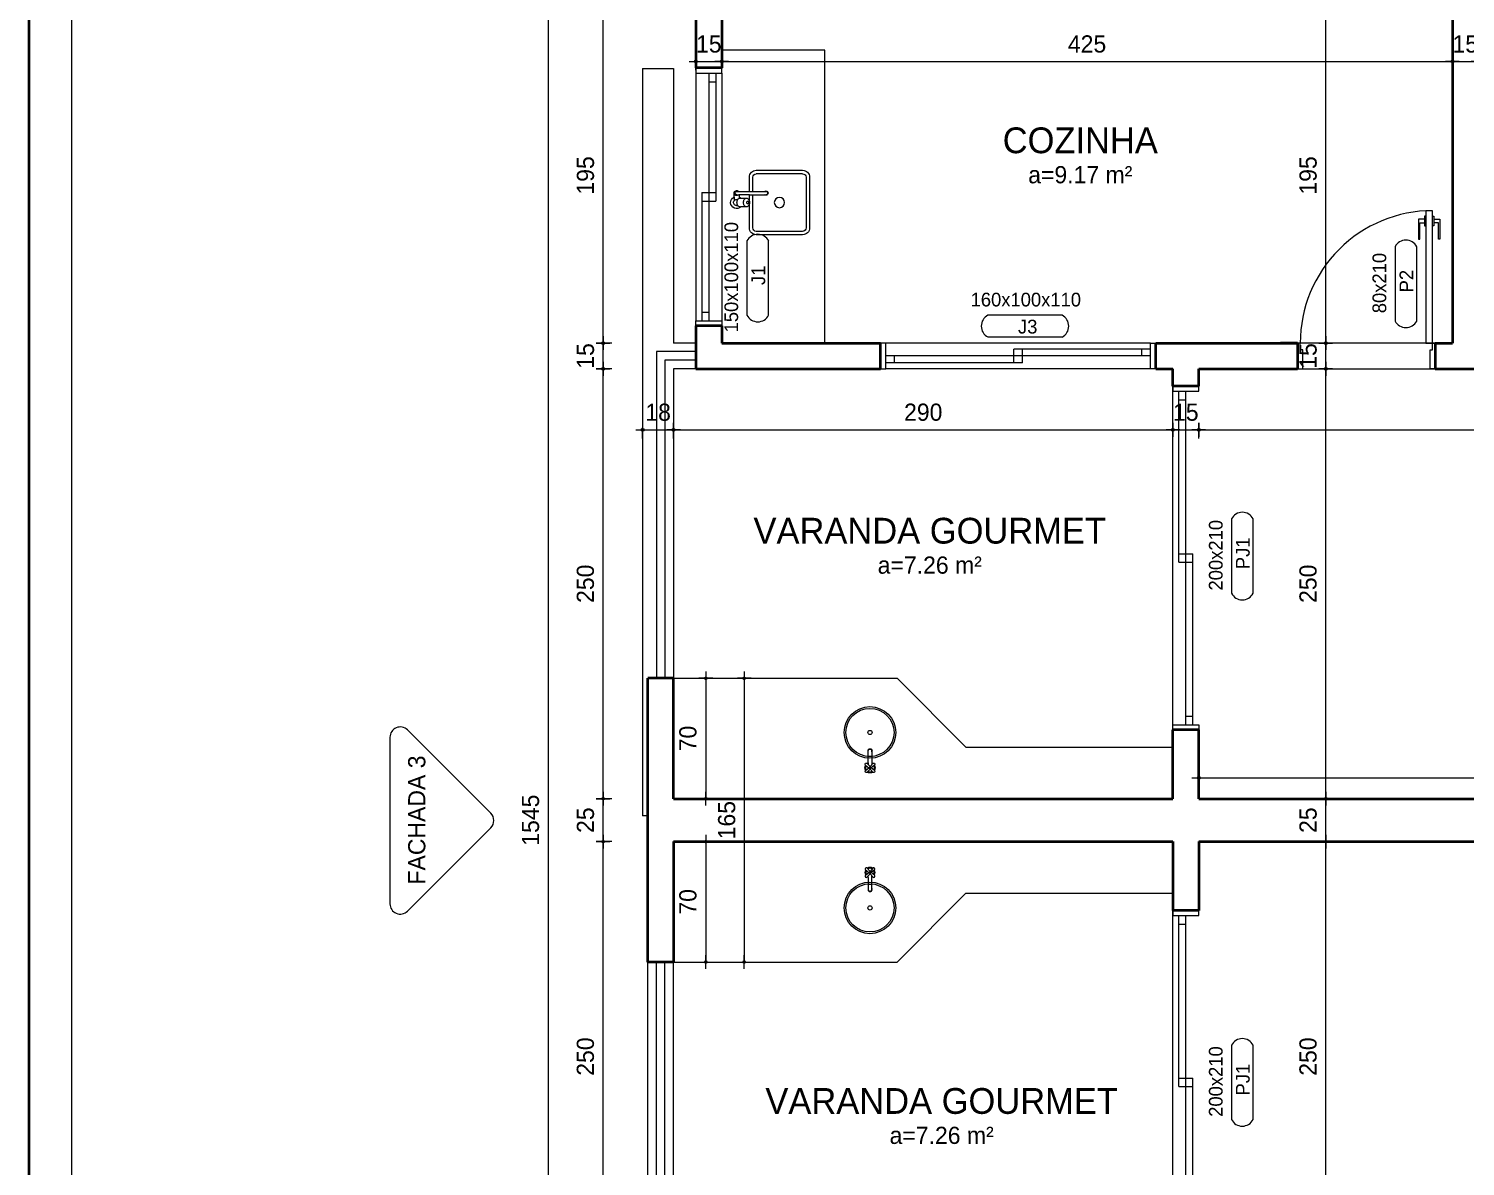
# Model space of a CAD drawing. Header units: millimetres. Extents: x 13204 to 24802, y 21209 to 40694.
# Drawn here: x 16986 to 17822, y 36197 to 36859 of the extents above; entities that cross this region are included whole.
import ezdxf
from ezdxf.enums import TextEntityAlignment as Align

# ---------------------------------------------------------------- set-up
doc = ezdxf.new("R2010")
doc.units = ezdxf.units.MM
for name, color, linetype, lineweight in [('COTAS', 30, 'Continuous', 5), ('ESPECARQ', 2, 'Continuous', 20), ('Esquadrias', 2, 'Continuous', 20), ('Hachura', 8, 'Continuous', 0), ('Louças', 150, 'Continuous', 15), ('Meia Parede', 11, 'Continuous', 40), ('Moveis', 6, 'Continuous', 13), ('PAREDE', 1, 'Continuous', 40), ('Paredes', 1, 'Continuous', 40), ('PISO', 5, 'Continuous', 5), ('TEXTO', 4, 'Continuous', 5)]:
    doc.layers.add(name, color=color, linetype=linetype, lineweight=lineweight)
doc.styles.add('LANA', font='stylu.ttf')
doc.styles.add('REGUA60', font='cityb___.ttf', dxfattribs={"width": 1.4})
doc.dimstyles.new('COTA 50', dxfattribs={"dimscale": 0, "dimtxt": 10, "dimasz": 0.5, "dimexe": 1.25, "dimexo": 5, "dimgap": 5, "dimtad": 1, "dimdec": 0, "dimtxsty": 'LANA', "dimblk": 'cota', "dimcen": 2.5, "dimse2": 1, "dimclrd": 256, "dimclre": 256, "dimclrt": 256, "dimaunit": 1, "dimadec": 0, "dimazin": 0, "dimtfac": 1, "dimtdec": 0, "dimtmove": 0, "dimatfit": 3, "dimldrblk": 'DOTSMALL', "dimfxl": 5, "dimfxlon": 1, "dimtzin": 9, "dimlwd": -1, "dimlwe": -1, "dimarcsym": 0})

# ---------------------------------------------------------------- blocks, each defined once
blk = doc.blocks.new('Pia-s-t')
at = {"layer": 'Louças'}
for p, q in [((435, 167.5), (165, 167.5)), ((145, 147.5), (145, -45)), ((455, -147.5), (455, 147.5)), ((50.9, 17.5), (57.9, 17.5)), ((70.5, 25), (75.4, 25)), ((35.9, -31.6), (35.9, -11.5)), ((50.9, -17.5), (57.9, -17.5)), ((50.9, -45), (65.9, -45)), ((50.9, -65), (62.1, -65)), ((65.9, -31.6), (65.9, -24.1)), ((70.5, -25), (75.4, -25)), ((125, -45), (220.9, -45)), ((125, -65), (220.9, -65)), ((145, -65), (145, -147.5)), ((435, -167.5), (165, -167.5))]:
    blk.add_line(p, q, dxfattribs=at)
for points in [[(475, 147.5, 0.414214), (435, 187.5), (165, 187.5, 0.414214), (125, 147.5), (125, 7.4, 0.017977), (124.4, 9.9, 0.082828), (120.6, 17.7, 0.106756), (114.5, 23.3, 0.133256), (108.1, 25), (75.4, 25, 1.181649), (35.9, -31.6), (35.9, -55, 0.6885), (62.1, -65), (125, -65), (125, -147.5, 0.414214), (165, -187.5), (435, -187.5, 0.414214), (475, -147.5)], [(115.6, 7.5, 0.133256), (113.7, 7, 0.106756), (111.9, 5.3, 0.082828), (110.7, 3, 0.071352), (110.3, 0, 0.071352), (110.7, -3, 0.082828), (111.9, -5.3, 0.106756), (113.7, -7, 0.133256), (115.6, -7.5, 0.133256), (117.5, -7, 0.106756), (119.4, -5.3, 0.082828), (120.5, -3, 0.071352), (120.9, 0, 0.071352), (120.5, 3, 0.082828), (119.4, 5.3, 0.106756), (117.5, 7, 0.133256)], [(125, -45), (65.9, -45), (65.9, -31.6, 0.083262), (75.4, -25), (108.1, -25, 0.133256), (114.5, -23.3, 0.106756), (120.6, -17.7, 0.082828), (124.4, -9.9, 0.017977), (125, -7.4)]]:
    blk.add_lwpolyline(points, format="xyb", close=True, dxfattribs=at)
blk.add_lwpolyline([(70.5, 25, 0.133256), (64.1, 23.3, 0.106756), (58, 17.7, 0.082828), (54.3, 9.9, 0.071352), (52.8, 0, 0.071352), (54.3, -9.9, 0.082828), (58, -17.7, 0.106756), (64.1, -23.3, 0.133256), (70.5, -25, 0.133256)], format="xyb", dxfattribs=at)
blk.add_circle((300, 0), 30, dxfattribs=at)
for centre, radius, start, end in [((165, 147.5), 20, 90, 180), ((435, 147.5), 20, 0, 90), ((50.9, 0), 17.5, 90, 204.61998), ((125.7, 0), 35.2, 163.67505, 180), ((125.7, 0), 35.2, 180, 196.32495), ((117, 2.5), 26.2, 144.73561, 163.67505), ((111.6, 6.4), 19.5, 120.36119, 144.73561), ((108.1, 12.3), 12.7, 90, 120.36119), ((90.6, 0), 35.2, 360, 12.20542), ((90.6, 0), 35.2, 347.79458, 0), ((25.9, -11.5), 10, 0, 24.61998), ((50.9, 0), 17.5, 211.00272, 270), ((50.9, -55), 15, 41.81031, 180), ((50.9, -55), 10, 90.00021, 270.00021), ((117, -2.5), 26.2, 196.32495, 215.26439), ((111.6, -6.4), 19.5, 215.26439, 239.63881), ((108.1, -12.3), 12.7, 239.63881, 270), ((220.9, -55), 12.5, 233.1301, 126.8699), ((220.9, -55), 10, 270.00012, 90.00012), ((165, -147.5), 20, 180, 270), ((435, -147.5), 20, 270, 0)]:
    blk.add_arc(centre, radius, start, end, dxfattribs=at)
blk = doc.blocks.new('Tors2')
at = {"layer": 'Hachura'}
for p, q in [((-16.9, 10.6), (-4.8, 0)), ((-10.6, 16.9), (0, 4.8)), ((10.6, 16.9), (0, 4.8)), ((16.9, 10.6), (4.8, 0)), ((16.9, -10.6), (4.8, 0)), ((-16.9, -10.6), (-4.8, 0)), ((-10.6, -16.9), (0, -4.8)), ((-6.8, -18.8), (-6.9, -12.6)), ((10.6, -16.9), (0, -4.8)), ((6.8, -18.8), (6.9, -12.6)), ((-6.6, -61.7), (-6.6, -65.6)), ((6.6, -61.7), (6.6, -65.6))]:
    blk.add_line(p, q, dxfattribs=at)
for radius in [3.37, 2.37]:
    blk.add_circle((0, 0), radius, dxfattribs=at)
for centre, radius, start, end in [((0, 0), 17.6, 149.1507, 210.8493), ((0, 0), 16.7, 149.6731, 210.3269), ((0, 0), 17.6, 59.1507, 120.8493), ((0, 0), 16.7, 59.6731, 120.3269), ((0, 0), 16.7, 329.6731, 30.3269), ((0, 0), 17.6, 329.1507, 30.8493), ((0, 0), 17.6, 239.1507, 247.1104), ((0, 0), 16.7, 239.6731, 245.8706), ((0, -31.5), 13.4, 240.3666, 299.6334), ((0, 0), 16.7, 294.1294, 300.3269), ((0, 0), 17.6, 292.8896, 300.8493), ((0, -65.6), 6.61, 180, 0)]:
    blk.add_arc(centre, radius, start, end, dxfattribs=at)
at = {"layer": 'Louças'}
blk.add_lwpolyline([(6.8, -18.8, 0.053168), (10.6, -16.9, 1.119236), (16.9, -10.6, 0.287868), (16.9, 10.6, 1.119236), (10.6, 16.9, 0.287868), (-10.6, 16.9, 1.119236), (-16.9, 10.6, 0.287868), (-16.9, -10.6, 1.119236), (-10.6, -16.9, 0.053168), (-6.8, -18.8), (-6.6, -61.7, 1.82871), (6.6, -61.7)], format="xyb", close=True, dxfattribs=at)
blk = doc.blocks.new('*U33', base_point=(57769.85, 6796.77))
at = {"layer": 'Esquadrias'}
for p, q in [((57572.85, 6796.77), (57569.85, 6796.77)), ((57572.85, 6781.77), (57572.85, 6796.77)), ((57766.85, 6796.77), (57769.85, 6796.77)), ((57766.85, 6781.77), (57766.85, 6796.77)), ((57766.85, 6789.27), (57572.85, 6789.27)), ((57672.35, 6785.27), (57572.85, 6785.27)), ((57577.85, 6785.27), (57577.85, 6789.27)), ((57766.85, 6793.27), (57667.35, 6793.27)), ((57667.35, 6785.27), (57667.35, 6793.27)), ((57672.35, 6785.27), (57672.35, 6793.27)), ((57761.85, 6789.27), (57761.85, 6793.27)), ((57569.85, 6781.77), (57572.85, 6781.77)), ((57769.85, 6781.77), (57766.85, 6781.77))]:
    blk.add_line(p, q, dxfattribs=at)
at = {"layer": 'Esquadrias', "color": 0}
for p, q in [((57569.85, 6781.77), (57569.85, 6781.77)), ((57769.85, 6781.77), (57569.85, 6781.77)), ((57769.85, 6781.77), (57769.85, 6781.77))]:
    blk.add_line(p, q, dxfattribs=at)
blk = doc.blocks.new('*U16', base_point=(47499.74, 3604))
at = {"layer": 'Esquadrias'}
for p, q in [((47342.74, 3604), (47339.74, 3604)), ((47342.74, 3589), (47342.74, 3604)), ((47496.74, 3604), (47499.74, 3604)), ((47496.74, 3589), (47496.74, 3604)), ((47496.74, 3596.5), (47342.74, 3596.5)), ((47347.74, 3592.5), (47347.74, 3596.5)), ((47496.74, 3600.5), (47417.24, 3600.5)), ((47417.24, 3592.5), (47417.24, 3600.5)), ((47422.24, 3592.5), (47422.24, 3600.5)), ((47491.74, 3596.5), (47491.74, 3600.5)), ((47339.74, 3589), (47342.74, 3589)), ((47422.24, 3592.5), (47342.74, 3592.5)), ((47499.74, 3589), (47496.74, 3589))]:
    blk.add_line(p, q, dxfattribs=at)
at = {"layer": 'Esquadrias', "color": 0}
for p, q in [((47496.74, 3604), (47342.74, 3604)), ((47496.74, 3589), (47342.74, 3589))]:
    blk.add_line(p, q, dxfattribs=at)
blk = doc.blocks.new('*U25', base_point=(58689.28, 7054.52))
at = {"layer": 'Esquadrias'}
for p, q in [((58542.28, 7054.52), (58539.28, 7054.52)), ((58542.28, 7039.52), (58542.28, 7054.52)), ((58686.28, 7054.52), (58689.28, 7054.52)), ((58686.28, 7039.52), (58686.28, 7054.52)), ((58686.28, 7047.02), (58542.28, 7047.02)), ((58547.28, 7043.02), (58547.28, 7047.02)), ((58686.28, 7051.02), (58611.78, 7051.02)), ((58611.78, 7043.02), (58611.78, 7051.02)), ((58616.78, 7043.02), (58616.78, 7051.02)), ((58681.28, 7047.02), (58681.28, 7051.02)), ((58539.28, 7039.52), (58542.28, 7039.52)), ((58616.78, 7043.02), (58542.28, 7043.02)), ((58689.28, 7039.52), (58686.28, 7039.52))]:
    blk.add_line(p, q, dxfattribs=at)
at = {"layer": 'Esquadrias', "color": 0}
for p, q in [((58686.28, 7054.52), (58542.28, 7054.52)), ((58686.28, 7039.52), (58542.28, 7039.52))]:
    blk.add_line(p, q, dxfattribs=at)
blk = doc.blocks.new('*U10', base_point=(47514.74, 3766.54))
at = {"layer": 'Esquadrias'}
for p, q in [((47508.49, 3838.54), (47504.99, 3838.54)), ((47504.99, 3838.54), (47504.99, 3827.04)), ((47505.74, 3827.04), (47505.74, 3836.54)), ((47505.74, 3836.54), (47508.49, 3836.54)), ((47509.24, 3840.29), (47508.49, 3840.29)), ((47508.49, 3840.29), (47508.49, 3834.79)), ((47513.24, 3843.54), (47509.24, 3843.54)), ((47509.24, 3843.54), (47509.24, 3766.54)), ((47513.24, 3766.54), (47513.24, 3843.54)), ((47513.24, 3840.29), (47513.99, 3840.29)), ((47513.99, 3840.29), (47513.99, 3834.79)), ((47513.99, 3838.54), (47517.49, 3838.54)), ((47516.74, 3836.54), (47513.99, 3836.54)), ((47516.74, 3827.04), (47516.74, 3836.54)), ((47517.49, 3838.54), (47517.49, 3827.04)), ((47504.99, 3827.04), (47505.74, 3827.04)), ((47508.49, 3834.79), (47509.24, 3834.79)), ((47513.99, 3834.79), (47513.24, 3834.79)), ((47517.49, 3827.04), (47516.74, 3827.04)), ((47436.24, 3766.54), (47434.74, 3766.54)), ((47436.24, 3762.54), (47436.24, 3766.54)), ((47437.74, 3762.54), (47436.24, 3762.54)), ((47437.74, 3751.54), (47437.74, 3762.54)), ((47509.24, 3766.54), (47513.24, 3766.54)), ((47511.74, 3751.54), (47511.74, 3762.54)), ((47511.74, 3762.54), (47513.24, 3762.54)), ((47513.24, 3766.54), (47514.74, 3766.54)), ((47513.24, 3762.54), (47513.24, 3766.54)), ((47434.74, 3751.54), (47437.74, 3751.54)), ((47514.74, 3751.54), (47511.74, 3751.54))]:
    blk.add_line(p, q, dxfattribs=at)
at = {"layer": 'Esquadrias', "color": 0}
blk.add_arc((47513.24, 3766.54), 77, 90, 180, dxfattribs=at)
blk = doc.blocks.new('*U38', base_point=(58407.84, 6883.17))
blk = doc.blocks.new('*U59', base_point=(57854.57, 6962.12))
blk = doc.blocks.new('INDESQ2')
at = {"color": 0, "linetype": 'ByBlock'}
for p, q in [((4.32, 2.96), (-4.32, 2.96)), ((-4.32, 0.44), (4.32, 0.44))]:
    blk.add_line(p, q, dxfattribs=at)
at = {"color": 0}
for centre, start, end in [((-3.67, 1.7), 117.3654, 242.6346), ((3.67, 1.7), 297.3654, 62.6346)]:
    blk.add_arc(centre, 1.42, start, end, dxfattribs=at)
at = {"style": 'REGUA60', "width": 1.4, "flags": 9}
blk.add_attdef('LOCAL', text='', height=1.5, dxfattribs=at).set_placement((-0.08, -4.35), align=Align.CENTER)
at = {"layer": 'ESPECARQ', "color": 0, "style": 'REGUA60'}
for tag, width, p in [('COD', 1.1, (-0.08, 0.95)), ('DIM', 1.4, (-0.08, -2.17))]:
    blk.add_attdef(tag, text='', height=1.5, dxfattribs=dict(at, width=width)).set_placement(p, align=Align.CENTER)
blk = doc.blocks.new('cota')
at = {"layer": 'COTAS'}
blk.add_hatch(color=256, dxfattribs=at).paths.add_polyline_path([(-1.6, 0, 1), (1.6, 0, 1)])
for points in [[(-1.6, 0), (-8, 0)], [(0, 1.6), (0, 8)], [(8, 0), (1.6, 0)], [(0, -8), (0, -1.6)]]:
    blk.add_lwpolyline(points, dxfattribs=at)
blk.add_circle((0, 0), 1.6, dxfattribs=at)
blk = doc.blocks.new('*D558')
at = {"layer": 'COTAS', "transparency": 16777216}
for p, q in [((17320.26, 36136.37), (17320.26, 36385.37)), ((17325.26, 36135.87), (17319.01, 36135.87))]:
    blk.add_line(p, q, dxfattribs=at)
at = {"layer": 'Defpoints', "color": 0, "transparency": 16777216}
for p in [(17320.26, 36385.87), (17666.72, 36385.87), (17641.72, 36135.87)]:
    blk.add_point(p, dxfattribs=at)
at = {"layer": 'COTAS', "transparency": 16777216, "xscale": 0.5, "yscale": 0.5, "zscale": 0.5}
for p, rotation in [((17320.26, 36385.87), 90), ((17320.26, 36135.87), 270)]:
    blk.add_blockref('cota', p, dxfattribs=dict(at, rotation=rotation))
at = {"layer": 'COTAS', "transparency": 16777216, "insert": (17310.01, 36260.87), "char_height": 10, "attachment_point": 5, "rotation": 90, "style": 'LANA'}
blk.add_mtext('250', dxfattribs=at)
blk = doc.blocks.new('_DotSmall')
at = {"layer": 'PAREDE', "color": 0, "const_width": 0.5}
blk.add_lwpolyline([(-0.0625, 0, 1), (0.0625, 0, 1)], format="xyb", close=True, dxfattribs=at)
blk = doc.blocks.new('*D559')
at = {"layer": 'COTAS', "transparency": 16777216}
for p, q in [((17320.26, 36386.37), (17320.26, 36410.37)), ((17325.26, 36385.87), (17319.01, 36385.87))]:
    blk.add_line(p, q, dxfattribs=at)
at = {"layer": 'Defpoints', "color": 0, "transparency": 16777216}
for p in [(17320.26, 36410.87), (17666.72, 36410.87), (17666.72, 36385.87)]:
    blk.add_point(p, dxfattribs=at)
at = {"layer": 'COTAS', "transparency": 16777216, "xscale": 0.5, "yscale": 0.5, "zscale": 0.5}
for p, rotation in [((17320.26, 36410.87), 90), ((17320.26, 36385.87), 270)]:
    blk.add_blockref('cota', p, dxfattribs=dict(at, rotation=rotation))
at = {"layer": 'COTAS', "transparency": 16777216, "insert": (17310.05, 36398.37), "char_height": 10, "attachment_point": 5, "rotation": 90, "style": 'LANA'}
blk.add_mtext('25', dxfattribs=at)
blk = doc.blocks.new('*D560')
at = {"layer": 'COTAS', "transparency": 16777216}
for p, q in [((17320.26, 36411.37), (17320.26, 36660.37)), ((17325.26, 36410.87), (17319.01, 36410.87))]:
    blk.add_line(p, q, dxfattribs=at)
at = {"layer": 'Defpoints', "color": 0, "transparency": 16777216}
for p in [(17320.26, 36660.87), (17666.72, 36660.87), (17666.72, 36410.87)]:
    blk.add_point(p, dxfattribs=at)
at = {"layer": 'COTAS', "transparency": 16777216, "xscale": 0.5, "yscale": 0.5, "zscale": 0.5}
for p, rotation in [((17320.26, 36660.87), 90), ((17320.26, 36410.87), 270)]:
    blk.add_blockref('cota', p, dxfattribs=dict(at, rotation=rotation))
at = {"layer": 'COTAS', "transparency": 16777216, "insert": (17310.01, 36535.87), "char_height": 10, "attachment_point": 5, "rotation": 90, "style": 'LANA'}
blk.add_mtext('250', dxfattribs=at)
blk = doc.blocks.new('*D561')
at = {"layer": 'COTAS', "transparency": 16777216}
for p, q in [((17320.26, 36661.37), (17320.26, 36675.37)), ((17325.26, 36660.87), (17319.01, 36660.87))]:
    blk.add_line(p, q, dxfattribs=at)
at = {"layer": 'Defpoints', "color": 0, "transparency": 16777216}
for p in [(17320.26, 36675.87), (17641.72, 36675.87), (17666.72, 36660.87)]:
    blk.add_point(p, dxfattribs=at)
at = {"layer": 'COTAS', "transparency": 16777216, "xscale": 0.5, "yscale": 0.5, "zscale": 0.5}
for p, rotation in [((17320.26, 36675.87), 90), ((17320.26, 36660.87), 270)]:
    blk.add_blockref('cota', p, dxfattribs=dict(at, rotation=rotation))
at = {"layer": 'COTAS', "transparency": 16777216, "insert": (17310.05, 36668.37), "char_height": 10, "attachment_point": 5, "rotation": 90, "style": 'LANA'}
blk.add_mtext('15', dxfattribs=at)
blk = doc.blocks.new('*D562')
at = {"layer": 'COTAS', "transparency": 16777216}
for p, q in [((17320.26, 36676.37), (17320.26, 36870.37)), ((17325.26, 36675.87), (17319.01, 36675.87))]:
    blk.add_line(p, q, dxfattribs=at)
at = {"layer": 'Defpoints', "color": 0, "transparency": 16777216}
for p in [(17320.26, 36870.87), (17549.27, 36870.87), (17641.72, 36675.87)]:
    blk.add_point(p, dxfattribs=at)
at = {"layer": 'COTAS', "transparency": 16777216, "xscale": 0.5, "yscale": 0.5, "zscale": 0.5}
for p, rotation in [((17320.26, 36870.87), 90), ((17320.26, 36675.87), 270)]:
    blk.add_blockref('cota', p, dxfattribs=dict(at, rotation=rotation))
at = {"layer": 'COTAS', "transparency": 16777216, "insert": (17310.05, 36773.37), "char_height": 10, "attachment_point": 5, "rotation": 90, "style": 'LANA'}
blk.add_mtext('195', dxfattribs=at)
blk = doc.blocks.new('*D564')
at = {"layer": 'COTAS', "transparency": 16777216}
for p, q in [((17374.27, 36834.55), (17374.27, 36840.8)), ((17374.77, 36839.55), (17388.77, 36839.55))]:
    blk.add_line(p, q, dxfattribs=at)
at = {"layer": 'Defpoints', "color": 0, "transparency": 16777216}
for p in [(17389.27, 36839.55), (17374.27, 35960.87), (17389.27, 35960.87)]:
    blk.add_point(p, dxfattribs=at)
at = {"layer": 'COTAS', "transparency": 16777216, "xscale": 0.5, "yscale": 0.5, "zscale": 0.5, "rotation": 180}
blk.add_blockref('cota', (17374.27, 36839.55), dxfattribs=at)
at = {"layer": 'COTAS', "transparency": 16777216, "xscale": 0.5, "yscale": 0.5, "zscale": 0.5}
blk.add_blockref('cota', (17389.27, 36839.55), dxfattribs=at)
at = {"layer": 'COTAS', "transparency": 16777216, "insert": (17381.77, 36849.76), "char_height": 10, "attachment_point": 5, "style": 'LANA'}
blk.add_mtext('15', dxfattribs=at)
blk = doc.blocks.new('*D565')
at = {"layer": 'COTAS', "transparency": 16777216}
for p, q in [((17389.27, 36834.55), (17389.27, 36840.8)), ((17389.77, 36839.55), (17813.77, 36839.55))]:
    blk.add_line(p, q, dxfattribs=at)
at = {"layer": 'Defpoints', "color": 0, "transparency": 16777216}
for p in [(17814.27, 36839.55), (17814.27, 35975.87), (17389.27, 35960.87)]:
    blk.add_point(p, dxfattribs=at)
at = {"layer": 'COTAS', "transparency": 16777216, "xscale": 0.5, "yscale": 0.5, "zscale": 0.5, "rotation": 180}
blk.add_blockref('cota', (17389.27, 36839.55), dxfattribs=at)
at = {"layer": 'COTAS', "transparency": 16777216, "xscale": 0.5, "yscale": 0.5, "zscale": 0.5}
blk.add_blockref('cota', (17814.27, 36839.55), dxfattribs=at)
at = {"layer": 'COTAS', "transparency": 16777216, "insert": (17601.77, 36849.77), "char_height": 10, "attachment_point": 5, "style": 'LANA'}
blk.add_mtext('425', dxfattribs=at)
blk = doc.blocks.new('*D416')
at = {"layer": 'COTAS', "transparency": 16777216}
for p, q in [((17814.27, 36834.55), (17814.27, 36840.8)), ((17814.77, 36839.55), (17828.77, 36839.55))]:
    blk.add_line(p, q, dxfattribs=at)
at = {"layer": 'Defpoints', "color": 0, "transparency": 16777216}
for p in [(17829.27, 36839.55), (17829.27, 36135.87), (17814.27, 35975.87)]:
    blk.add_point(p, dxfattribs=at)
at = {"layer": 'COTAS', "transparency": 16777216, "xscale": 0.5, "yscale": 0.5, "zscale": 0.5, "rotation": 180}
blk.add_blockref('cota', (17814.27, 36839.55), dxfattribs=at)
at = {"layer": 'COTAS', "transparency": 16777216, "xscale": 0.5, "yscale": 0.5, "zscale": 0.5}
blk.add_blockref('cota', (17829.27, 36839.55), dxfattribs=at)
at = {"layer": 'COTAS', "transparency": 16777216, "insert": (17821.77, 36849.76), "char_height": 10, "attachment_point": 5, "style": 'LANA'}
blk.add_mtext('15', dxfattribs=at)
blk = doc.blocks.new('*D577')
at = {"layer": 'COTAS', "transparency": 16777216}
for p, q in [((17343.27, 36620.4), (17343.27, 36626.65)), ((17343.77, 36625.4), (17360.77, 36625.4))]:
    blk.add_line(p, q, dxfattribs=at)
at = {"layer": 'Defpoints', "color": 0, "transparency": 16777216}
for p in [(17361.27, 36625.4), (17343.27, 36400.87), (17361.27, 36315.87)]:
    blk.add_point(p, dxfattribs=at)
at = {"layer": 'COTAS', "transparency": 16777216, "xscale": 0.5, "yscale": 0.5, "zscale": 0.5, "rotation": 180}
blk.add_blockref('cota', (17343.27, 36625.4), dxfattribs=at)
at = {"layer": 'COTAS', "transparency": 16777216, "xscale": 0.5, "yscale": 0.5, "zscale": 0.5}
blk.add_blockref('cota', (17361.27, 36625.4), dxfattribs=at)
at = {"layer": 'COTAS', "transparency": 16777216, "insert": (17352.27, 36635.57), "char_height": 10, "attachment_point": 5, "style": 'LANA'}
blk.add_mtext('18', dxfattribs=at)
blk = doc.blocks.new('*D578')
at = {"layer": 'COTAS', "transparency": 16777216}
for p, q in [((17361.27, 36620.4), (17361.27, 36626.65)), ((17361.77, 36625.4), (17651.22, 36625.4))]:
    blk.add_line(p, q, dxfattribs=at)
at = {"layer": 'Defpoints', "color": 0, "transparency": 16777216}
for p in [(17651.72, 36625.4), (17651.72, 36385.87), (17361.27, 36315.87)]:
    blk.add_point(p, dxfattribs=at)
at = {"layer": 'COTAS', "transparency": 16777216, "xscale": 0.5, "yscale": 0.5, "zscale": 0.5, "rotation": 180}
blk.add_blockref('cota', (17361.27, 36625.4), dxfattribs=at)
at = {"layer": 'COTAS', "transparency": 16777216, "xscale": 0.5, "yscale": 0.5, "zscale": 0.5}
blk.add_blockref('cota', (17651.72, 36625.4), dxfattribs=at)
at = {"layer": 'COTAS', "transparency": 16777216, "insert": (17506.49, 36635.6), "char_height": 10, "attachment_point": 5, "style": 'LANA'}
blk.add_mtext('290', dxfattribs=at)
blk = doc.blocks.new('*D579')
at = {"layer": 'COTAS', "transparency": 16777216}
for p, q in [((17651.72, 36620.4), (17651.72, 36626.65)), ((17652.22, 36625.4), (17666.22, 36625.4))]:
    blk.add_line(p, q, dxfattribs=at)
at = {"layer": 'Defpoints', "color": 0, "transparency": 16777216}
for p in [(17666.72, 36625.4), (17651.72, 36385.87), (17666.72, 36385.87)]:
    blk.add_point(p, dxfattribs=at)
at = {"layer": 'COTAS', "transparency": 16777216, "xscale": 0.5, "yscale": 0.5, "zscale": 0.5, "rotation": 180}
blk.add_blockref('cota', (17651.72, 36625.4), dxfattribs=at)
at = {"layer": 'COTAS', "transparency": 16777216, "xscale": 0.5, "yscale": 0.5, "zscale": 0.5}
blk.add_blockref('cota', (17666.72, 36625.4), dxfattribs=at)
at = {"layer": 'COTAS', "transparency": 16777216, "insert": (17659.22, 36635.61), "char_height": 10, "attachment_point": 5, "style": 'LANA'}
blk.add_mtext('15', dxfattribs=at)
blk = doc.blocks.new('*D580')
at = {"layer": 'COTAS', "transparency": 16777216}
for p, q in [((17666.72, 36620.4), (17666.72, 36626.65)), ((17667.22, 36625.4), (18266.22, 36625.4))]:
    blk.add_line(p, q, dxfattribs=at)
at = {"layer": 'Defpoints', "color": 0, "transparency": 16777216}
for p in [(18266.72, 36625.4), (18266.72, 36570.87), (17666.72, 36385.87)]:
    blk.add_point(p, dxfattribs=at)
at = {"layer": 'COTAS', "transparency": 16777216, "xscale": 0.5, "yscale": 0.5, "zscale": 0.5, "rotation": 180}
blk.add_blockref('cota', (17666.72, 36625.4), dxfattribs=at)
at = {"layer": 'COTAS', "transparency": 16777216, "xscale": 0.5, "yscale": 0.5, "zscale": 0.5}
blk.add_blockref('cota', (18266.72, 36625.4), dxfattribs=at)
at = {"layer": 'COTAS', "transparency": 16777216, "insert": (17966.72, 36635.62), "char_height": 10, "attachment_point": 5, "style": 'LANA'}
blk.add_mtext('600', dxfattribs=at)
blk = doc.blocks.new('*D595')
at = {"layer": 'COTAS', "transparency": 16777216}
for p, q in [((17666.72, 36418.01), (17666.72, 36424.26)), ((17667.22, 36423.01), (18411.22, 36423.01))]:
    blk.add_line(p, q, dxfattribs=at)
at = {"layer": 'Defpoints', "color": 0, "transparency": 16777216}
for p in [(18411.72, 36423.01), (17666.72, 36410.87), (18411.72, 36410.87)]:
    blk.add_point(p, dxfattribs=at)
at = {"layer": 'COTAS', "transparency": 16777216, "xscale": 0.5, "yscale": 0.5, "zscale": 0.5, "rotation": 180}
blk.add_blockref('cota', (17666.72, 36423.01), dxfattribs=at)
at = {"layer": 'COTAS', "transparency": 16777216, "xscale": 0.5, "yscale": 0.5, "zscale": 0.5}
blk.add_blockref('cota', (18411.72, 36423.01), dxfattribs=at)
at = {"layer": 'COTAS', "transparency": 16777216, "insert": (18039.22, 36433.37), "char_height": 10, "attachment_point": 5, "style": 'LANA'}
blk.add_mtext('745', dxfattribs=at)
blk = doc.blocks.new('*D466')
at = {"layer": 'COTAS', "transparency": 16777216}
for p, q in [((17740.6, 36136.37), (17740.6, 36385.37)), ((17740.6, 36135.87), (17741.85, 36135.87))]:
    blk.add_line(p, q, dxfattribs=at)
at = {"layer": 'Defpoints', "color": 0, "transparency": 16777216}
for p in [(17740.6, 36385.87), (17740.6, 36385.87), (17740.6, 36135.87)]:
    blk.add_point(p, dxfattribs=at)
at = {"layer": 'COTAS', "transparency": 16777216, "xscale": 0.5, "yscale": 0.5, "zscale": 0.5}
for p, rotation in [((17740.6, 36385.87), 90), ((17740.6, 36135.87), 270)]:
    blk.add_blockref('cota', p, dxfattribs=dict(at, rotation=rotation))
at = {"layer": 'COTAS', "transparency": 16777216, "insert": (17730.35, 36260.87), "char_height": 10, "attachment_point": 5, "rotation": 90, "style": 'LANA'}
blk.add_mtext('250', dxfattribs=at)
blk = doc.blocks.new('*D467')
at = {"layer": 'COTAS', "transparency": 16777216}
for p, q in [((17740.6, 36386.37), (17740.6, 36410.37)), ((17740.6, 36385.87), (17741.85, 36385.87))]:
    blk.add_line(p, q, dxfattribs=at)
at = {"layer": 'Defpoints', "color": 0, "transparency": 16777216}
for p in [(17740.6, 36410.87), (17740.6, 36410.87), (17740.6, 36385.87)]:
    blk.add_point(p, dxfattribs=at)
at = {"layer": 'COTAS', "transparency": 16777216, "xscale": 0.5, "yscale": 0.5, "zscale": 0.5}
for p, rotation in [((17740.6, 36410.87), 90), ((17740.6, 36385.87), 270)]:
    blk.add_blockref('cota', p, dxfattribs=dict(at, rotation=rotation))
at = {"layer": 'COTAS', "transparency": 16777216, "insert": (17730.39, 36398.37), "char_height": 10, "attachment_point": 5, "rotation": 90, "style": 'LANA'}
blk.add_mtext('25', dxfattribs=at)
blk = doc.blocks.new('*D468')
at = {"layer": 'COTAS', "transparency": 16777216}
for p, q in [((17740.6, 36411.37), (17740.6, 36660.37)), ((17740.6, 36410.87), (17741.85, 36410.87))]:
    blk.add_line(p, q, dxfattribs=at)
at = {"layer": 'Defpoints', "color": 0, "transparency": 16777216}
for p in [(17740.6, 36660.87), (17740.6, 36660.87), (17740.6, 36410.87)]:
    blk.add_point(p, dxfattribs=at)
at = {"layer": 'COTAS', "transparency": 16777216, "xscale": 0.5, "yscale": 0.5, "zscale": 0.5}
for p, rotation in [((17740.6, 36660.87), 90), ((17740.6, 36410.87), 270)]:
    blk.add_blockref('cota', p, dxfattribs=dict(at, rotation=rotation))
at = {"layer": 'COTAS', "transparency": 16777216, "insert": (17730.35, 36535.87), "char_height": 10, "attachment_point": 5, "rotation": 90, "style": 'LANA'}
blk.add_mtext('250', dxfattribs=at)
blk = doc.blocks.new('*D469')
at = {"layer": 'COTAS', "transparency": 16777216}
for p, q in [((17740.6, 36661.37), (17740.6, 36675.37)), ((17740.6, 36660.87), (17741.85, 36660.87))]:
    blk.add_line(p, q, dxfattribs=at)
at = {"layer": 'Defpoints', "color": 0, "transparency": 16777216}
for p in [(17740.6, 36675.87), (17740.6, 36675.87), (17740.6, 36660.87)]:
    blk.add_point(p, dxfattribs=at)
at = {"layer": 'COTAS', "transparency": 16777216, "xscale": 0.5, "yscale": 0.5, "zscale": 0.5}
for p, rotation in [((17740.6, 36675.87), 90), ((17740.6, 36660.87), 270)]:
    blk.add_blockref('cota', p, dxfattribs=dict(at, rotation=rotation))
at = {"layer": 'COTAS', "transparency": 16777216, "insert": (17730.39, 36668.37), "char_height": 10, "attachment_point": 5, "rotation": 90, "style": 'LANA'}
blk.add_mtext('15', dxfattribs=at)
blk = doc.blocks.new('*D470')
at = {"layer": 'COTAS', "transparency": 16777216}
for p, q in [((17740.6, 36676.37), (17740.6, 36870.37)), ((17740.6, 36675.87), (17741.85, 36675.87))]:
    blk.add_line(p, q, dxfattribs=at)
at = {"layer": 'Defpoints', "color": 0, "transparency": 16777216}
for p in [(17740.6, 36870.87), (17740.6, 36870.87), (17740.6, 36675.87)]:
    blk.add_point(p, dxfattribs=at)
at = {"layer": 'COTAS', "transparency": 16777216, "xscale": 0.5, "yscale": 0.5, "zscale": 0.5}
for p, rotation in [((17740.6, 36870.87), 90), ((17740.6, 36675.87), 270)]:
    blk.add_blockref('cota', p, dxfattribs=dict(at, rotation=rotation))
at = {"layer": 'COTAS', "transparency": 16777216, "insert": (17730.39, 36773.37), "char_height": 10, "attachment_point": 5, "rotation": 90, "style": 'LANA'}
blk.add_mtext('195', dxfattribs=at)
blk = doc.blocks.new('*D530')
at = {"layer": 'COTAS', "transparency": 16777216}
for p, q in [((17293.32, 37170.87), (17287.07, 37170.87)), ((17288.32, 37170.37), (17288.32, 35626.37))]:
    blk.add_line(p, q, dxfattribs=at)
at = {"layer": 'Defpoints', "color": 0, "transparency": 16777216}
for p in [(17374.27, 37170.87), (17288.32, 35625.87), (17374.27, 35625.87)]:
    blk.add_point(p, dxfattribs=at)
at = {"layer": 'COTAS', "transparency": 16777216, "xscale": 0.5, "yscale": 0.5, "zscale": 0.5}
for p, rotation in [((17288.32, 37170.87), 90), ((17288.32, 35625.87), 270)]:
    blk.add_blockref('cota', p, dxfattribs=dict(at, rotation=rotation))
at = {"layer": 'COTAS', "transparency": 16777216, "insert": (17278.09, 36398.37), "char_height": 10, "attachment_point": 5, "rotation": 90, "style": 'LANA'}
blk.add_mtext('1545', dxfattribs=at)
blk = doc.blocks.new('*D716')
at = {"layer": 'COTAS', "transparency": 16777216}
for p, q in [((17397.39, 36480.87), (17403.64, 36480.87)), ((17402.39, 36480.37), (17402.39, 36316.37))]:
    blk.add_line(p, q, dxfattribs=at)
at = {"layer": 'Defpoints', "color": 0, "transparency": 16777216}
for p in [(17346.27, 36480.87), (17346.27, 36315.87), (17402.39, 36315.87)]:
    blk.add_point(p, dxfattribs=at)
at = {"layer": 'COTAS', "transparency": 16777216, "xscale": 0.5, "yscale": 0.5, "zscale": 0.5}
for p, rotation in [((17402.39, 36480.87), 90), ((17402.39, 36315.87), 270)]:
    blk.add_blockref('cota', p, dxfattribs=dict(at, rotation=rotation))
at = {"layer": 'COTAS', "transparency": 16777216, "insert": (17392.18, 36398.37), "char_height": 10, "attachment_point": 5, "rotation": 90, "style": 'LANA'}
blk.add_mtext('165', dxfattribs=at)
blk = doc.blocks.new('*D717')
at = {"layer": 'COTAS', "transparency": 16777216}
for p, q in [((17375.03, 36480.87), (17381.28, 36480.87)), ((17380.03, 36480.37), (17380.03, 36411.37))]:
    blk.add_line(p, q, dxfattribs=at)
at = {"layer": 'Defpoints', "color": 0, "transparency": 16777216}
for p in [(17361.27, 36480.87), (17361.27, 36410.87), (17380.03, 36410.87)]:
    blk.add_point(p, dxfattribs=at)
at = {"layer": 'COTAS', "transparency": 16777216, "xscale": 0.5, "yscale": 0.5, "zscale": 0.5}
for p, rotation in [((17380.03, 36480.87), 90), ((17380.03, 36410.87), 270)]:
    blk.add_blockref('cota', p, dxfattribs=dict(at, rotation=rotation))
at = {"layer": 'COTAS', "transparency": 16777216, "insert": (17369.64, 36445.87), "char_height": 10, "attachment_point": 5, "rotation": 90, "style": 'LANA'}
blk.add_mtext('70', dxfattribs=at)
blk = doc.blocks.new('*D718')
at = {"layer": 'COTAS', "transparency": 16777216}
for p, q in [((17375.03, 36385.87), (17381.28, 36385.87)), ((17380.03, 36385.37), (17380.03, 36316.37))]:
    blk.add_line(p, q, dxfattribs=at)
at = {"layer": 'Defpoints', "color": 0, "transparency": 16777216}
for p in [(17361.27, 36385.87), (17361.27, 36315.87), (17380.03, 36315.87)]:
    blk.add_point(p, dxfattribs=at)
at = {"layer": 'COTAS', "transparency": 16777216, "xscale": 0.5, "yscale": 0.5, "zscale": 0.5}
for p, rotation in [((17380.03, 36385.87), 90), ((17380.03, 36315.87), 270)]:
    blk.add_blockref('cota', p, dxfattribs=dict(at, rotation=rotation))
at = {"layer": 'COTAS', "transparency": 16777216, "insert": (17369.64, 36350.87), "char_height": 10, "attachment_point": 5, "rotation": 90, "style": 'LANA'}
blk.add_mtext('70', dxfattribs=at)

msp = doc.modelspace()

# ---------------------------------------------------------------- linework, layer by layer
at = {"layer": 'Esquadrias'}
for p, q in [((17343.27, 36835.65), (17343.27, 36400.87)), ((17343.27, 36835.65), (17361.27, 36835.65)), ((17361.27, 36835.65), (17361.27, 36675.87)), ((17374.27, 36675.87), (17361.27, 36675.87)), ((17361.27, 36660.87), (17361.27, 36480.87)), ((17374.27, 36660.87), (17361.27, 36660.87)), ((17346.27, 36400.87), (17343.27, 36400.87)), ((17346.27, 35881.09), (17346.27, 36315.87)), ((17361.27, 36135.87), (17361.27, 36315.87))]:
    msp.add_line(p, q, dxfattribs=at)
at = {"layer": 'Louças'}
for p, q in [((17011.18, 36079.1), (17011.18, 37414.1)), ((17449.27, 36846.26), (17389.27, 36846.26)), ((17449.27, 36675.87), (17449.27, 36846.26)), ((17361.27, 36480.87), (17491.27, 36480.87)), ((17531.27, 36440.87), (17491.27, 36480.87)), ((17531.27, 36440.87), (17651.72, 36440.87)), ((17531.27, 36355.87), (17491.27, 36315.87)), ((17531.27, 36355.87), (17651.72, 36355.87)), ((17361.27, 36315.87), (17491.27, 36315.87))]:
    msp.add_line(p, q, dxfattribs=at)
for centre, radius in [((17475.49, 36449.4), 15), ((17475.49, 36449.4), 14), ((17475.55, 36449.4), 1.22), ((17475.49, 36347.35), 15), ((17475.49, 36347.35), 14), ((17475.55, 36347.34), 1.22)]:
    msp.add_circle(centre, radius, dxfattribs=at)
at = {"layer": 'Meia Parede'}
msp.add_line((16986.18, 37414.1), (16986.18, 36079.1), dxfattribs=at)
at = {"layer": 'Moveis'}
for p, q in [((17351.27, 36670.87), (17351.27, 36480.87)), ((17374.27, 36670.87), (17351.27, 36670.87)), ((17356.27, 36665.87), (17356.27, 36480.87)), ((17374.27, 36665.87), (17356.27, 36665.87)), ((17351.27, 36125.87), (17351.27, 36315.87)), ((17356.27, 36130.87), (17356.27, 36315.87))]:
    msp.add_line(p, q, dxfattribs=at)
at = {"layer": 'PAREDE'}
msp.add_line((17666.72, 36345.87), (17651.72, 36345.87), dxfattribs=at)
at = {"layer": 'Paredes'}
for p, q in [((17374.27, 37170.87), (17374.27, 36835.87)), ((17389.27, 36925.87), (17389.27, 36835.87)), ((17814.27, 36870.87), (17814.27, 36675.87)), ((17814.27, 36870.87), (17814.27, 36820.87)), ((17389.27, 36835.87), (17374.27, 36835.87)), ((17374.27, 36685.87), (17374.27, 36660.87)), ((17389.27, 36685.87), (17374.27, 36685.87)), ((17389.27, 36685.87), (17389.27, 36675.87)), ((17389.27, 36675.87), (17481.72, 36675.87)), ((17481.72, 36660.87), (17481.72, 36675.87)), ((17641.72, 36675.87), (17724.27, 36675.87)), ((17641.72, 36660.87), (17641.72, 36675.87)), ((17724.27, 36675.87), (17714.27, 36675.87)), ((17724.27, 36675.87), (17724.27, 36660.87)), ((17804.27, 36675.87), (17814.27, 36675.87)), ((17804.27, 36675.87), (17804.27, 36660.87)), ((17374.27, 36660.87), (17481.72, 36660.87)), ((17641.72, 36660.87), (17651.72, 36660.87)), ((17651.72, 36650.87), (17651.72, 36660.87)), ((17666.72, 36660.87), (17724.27, 36660.87)), ((17666.72, 36650.87), (17666.72, 36660.87)), ((17804.27, 36660.87), (17829.27, 36660.87)), ((17666.72, 36650.87), (17651.72, 36650.87)), ((17346.27, 36315.87), (17346.27, 36480.87)), ((17361.27, 36480.87), (17346.27, 36480.87)), ((17361.27, 36410.87), (17361.27, 36480.87)), ((17651.72, 36410.87), (17651.72, 36450.87)), ((17666.72, 36450.87), (17651.72, 36450.87)), ((17666.72, 36410.87), (17666.72, 36450.87)), ((17361.27, 36410.87), (17651.72, 36410.87)), ((17666.72, 36410.87), (18311.72, 36410.87)), ((17361.27, 36385.87), (17651.72, 36385.87)), ((17361.27, 36385.87), (17361.27, 36315.87)), ((17651.72, 36385.87), (17651.72, 36345.87)), ((17666.72, 36385.87), (18266.72, 36385.87)), ((17666.72, 36385.87), (17666.72, 36345.87)), ((17666.72, 36345.87), (17651.72, 36345.87)), ((17666.72, 36345.87), (17651.72, 36345.87)), ((17361.27, 36315.87), (17346.27, 36315.87))]:
    msp.add_line(p, q, dxfattribs=at)
at = {"layer": 'PISO'}
msp.add_lwpolyline([(17804.27, 36660.87), (17804.27, 36675.87), (17724.27, 36675.87), (17724.27, 36660.87)], close=True, dxfattribs=at)
at = {"layer": 'TEXTO'}
msp.add_lwpolyline([(17196.3, 36349.7, 0.668179), (17206.48, 36345.48), (17254.94, 36393.94, 0.414214), (17254.94, 36402.37), (17206.48, 36450.82, 0.668179), (17196.3, 36446.61)], format="xyb", close=True, dxfattribs=at)

# ---------------------------------------------------------------- block references
at = {"layer": 'Esquadrias', "color": 5, "yscale": -1, "rotation": 90}
msp.add_blockref('*U25', (17389.27, 36835.87), dxfattribs=at)
at = {"layer": 'Esquadrias', "color": 5, "xscale": -1, "yscale": -1, "rotation": 180}
msp.add_blockref('*U10', (17804.27, 36675.87), dxfattribs=at)
at = {"layer": 'Esquadrias', "color": 5}
msp.add_blockref('*U16', (17641.72, 36675.87), dxfattribs=at)
at = {"layer": 'Esquadrias', "color": 5, "rotation": 269.9999999999721}
for p in [(17666.72, 36450.87), (17666.72, 36145.87)]:
    msp.add_blockref('*U33', p, dxfattribs=at)
at = {"layer": 'Louças', "color": 8, "rotation": 180}
for name, p, xscale, yscale, zscale in [('Pia-s-t', (17392.85, 36757.6), -0.1000000000349246, 0.1000000000349246, 0.1), ('Tors2', (17475.53, 36428.85), -0.1500000000232831, 0.1500000000232831, 0.15)]:
    msp.add_blockref(name, p, dxfattribs=dict(at, xscale=xscale, yscale=yscale, zscale=zscale))
at = {"layer": 'Louças', "color": 8, "xscale": 0.1500000000232831, "yscale": 0.1500000000232831, "zscale": 0.15}
msp.add_blockref('Tors2', (17475.53, 36367.89), dxfattribs=at)
at = {"layer": 'TEXTO'}
ref = msp.add_blockref('*U38', (17597.83, 36786.29), dxfattribs=at)
ref.add_attrib('AMBIENTE', 'COZINHA', dxfattribs={"color": 0, "height": 15, "style": 'LANA'}).set_placement((17597.83, 36786.29), align=Align.CENTER)
ref.add_attrib('ÁREA', 'a=9.17 m²', dxfattribs={"color": 0, "height": 10, "style": 'LANA'}).set_placement((17597.83, 36768.79), align=Align.CENTER)
ref = msp.add_blockref('INDESQ2', (17401.77, 36713.69), dxfattribs=dict(at, xscale=4.999999999999704, yscale=4.999999999999704, zscale=4.999999999999704, rotation=269.9933850202379))
ref.add_attrib('COD', 'J1', dxfattribs={"layer": 'ESPECARQ', "color": 0, "height": 8, "rotation": 89.99339, "style": 'LANA'}).set_placement((17414.55, 36715.28), align=Align.CENTER)
ref.add_attrib('DIM', '150x100x110', dxfattribs={"layer": 'ESPECARQ', "color": 0, "height": 8, "rotation": 89.99339, "style": 'LANA'}).set_placement((17398.82, 36714.17), align=Align.CENTER)
ref = msp.add_blockref('INDESQ2', (17778.76, 36710.29), dxfattribs=dict(at, xscale=4.999999999999704, yscale=4.999999999999704, zscale=4.999999999999704, rotation=269.9933850202379))
ref.add_attrib('COD', 'P2', dxfattribs={"layer": 'ESPECARQ', "color": 0, "height": 8, "rotation": 89.99339, "style": 'LANA'}).set_placement((17791.54, 36711.88), align=Align.CENTER)
ref.add_attrib('DIM', '80x210', dxfattribs={"layer": 'ESPECARQ', "color": 0, "height": 8, "rotation": 89.99339, "style": 'LANA'}).set_placement((17775.81, 36710.77), align=Align.CENTER)
ref = msp.add_blockref('INDESQ2', (17565.67, 36694.2), dxfattribs=dict(at, xscale=4.999999999999704, yscale=4.999999999999704, zscale=4.999999999999704, rotation=179.9933850202378))
ref.add_attrib('COD', 'J3', dxfattribs={"layer": 'ESPECARQ', "color": 0, "height": 8, "rotation": 359.99339, "style": 'LANA'}).set_placement((17567.25, 36681.42), align=Align.CENTER)
ref.add_attrib('DIM', '160x100x110', dxfattribs={"layer": 'ESPECARQ', "color": 0, "height": 8, "rotation": 359.99339, "style": 'LANA'}).set_placement((17566.15, 36697.15), align=Align.CENTER)
ref = msp.add_blockref('*U59', (17510.28, 36559.23), dxfattribs=at)
ref.add_attrib('AMBIENTE', 'VARANDA GOURMET', dxfattribs={"color": 0, "height": 15, "style": 'LANA'}).set_placement((17510.28, 36559.23), align=Align.CENTER)
ref.add_attrib('ÁREA', 'a=7.26 m²', dxfattribs={"color": 0, "height": 10, "style": 'LANA'}).set_placement((17510.28, 36541.73), align=Align.CENTER)
ref = msp.add_blockref('INDESQ2', (17683.59, 36551.98), dxfattribs=dict(at, xscale=4.999999999999704, yscale=4.999999999999704, zscale=4.999999999999704, rotation=269.9933850202379))
ref.add_attrib('COD', 'PJ1', dxfattribs={"layer": 'ESPECARQ', "color": 0, "height": 8, "rotation": 89.99339, "style": 'LANA'}).set_placement((17696.37, 36553.56), align=Align.CENTER)
ref.add_attrib('DIM', '200x210', dxfattribs={"layer": 'ESPECARQ', "color": 0, "height": 8, "rotation": 89.99339, "style": 'LANA'}).set_placement((17680.64, 36552.46), align=Align.CENTER)
ref = msp.add_blockref('INDESQ2', (17683.59, 36245.87), dxfattribs=dict(at, xscale=4.999999999999704, yscale=4.999999999999704, zscale=4.999999999999704, rotation=269.9933850202379))
ref.add_attrib('COD', 'PJ1', dxfattribs={"layer": 'ESPECARQ', "color": 0, "height": 8, "rotation": 89.99339, "style": 'LANA'}).set_placement((17696.37, 36247.46), align=Align.CENTER)
ref.add_attrib('DIM', '200x210', dxfattribs={"layer": 'ESPECARQ', "color": 0, "height": 8, "rotation": 89.99339, "style": 'LANA'}).set_placement((17680.64, 36246.35), align=Align.CENTER)
ref = msp.add_blockref('*U59', (17517.19, 36227.56), dxfattribs=at)
ref.add_attrib('AMBIENTE', 'VARANDA GOURMET', dxfattribs={"color": 0, "height": 15, "style": 'LANA'}).set_placement((17517.19, 36227.56), align=Align.CENTER)
ref.add_attrib('ÁREA', 'a=7.26 m²', dxfattribs={"color": 0, "height": 10, "style": 'LANA'}).set_placement((17517.19, 36210.06), align=Align.CENTER)

# ---------------------------------------------------------------- texts
at = {"layer": 'TEXTO', "insert": (17217.01, 36398.45), "char_height": 10, "width": 119.395, "attachment_point": 8, "rotation": 90, "style": 'LANA'}
msp.add_mtext('FACHADA 3', dxfattribs=at)

# ---------------------------------------------------------------- dimensions: what is measured, and where the dimension line sits
at = {"layer": 'COTAS'}
for base, p1, p2, angle, override, picture, middle in [((17288.32, 35625.87), (17374.27, 37170.87), (17374.27, 35625.87), 90, {"dimscale": 1}, '*D530', (17278.09, 36398.37)), ((17320.26, 36870.87), (17641.72, 36675.87), (17549.27, 36870.87), 270, {"dimscale": 1}, '*D562', (17310.05, 36773.37)), ((17740.6, 36870.87), (17740.6, 36675.87), (17740.6, 36870.87), 90, {"dimscale": 1, "dimtmove": 1}, '*D470', (17730.39, 36773.37)), ((17320.26, 36660.87), (17666.72, 36410.87), (17666.72, 36660.87), 270, {"dimscale": 1}, '*D560', (17310.01, 36535.87)), ((17740.6, 36660.87), (17740.6, 36410.87), (17740.6, 36660.87), 90, {"dimscale": 1, "dimtmove": 1}, '*D468', (17730.35, 36535.87)), ((17402.39, 36315.87), (17346.27, 36480.87), (17346.27, 36315.87), 90, {"dimscale": 1}, '*D716', (17392.18, 36398.37)), ((17380.03, 36410.87), (17361.27, 36480.87), (17361.27, 36410.87), 90, {"dimscale": 1}, '*D717', (17369.64, 36445.87)), ((17320.26, 36385.87), (17641.72, 36135.87), (17666.72, 36385.87), 270, {"dimscale": 1}, '*D558', (17310.01, 36260.87)), ((17380.03, 36315.87), (17361.27, 36385.87), (17361.27, 36315.87), 90, {"dimscale": 1}, '*D718', (17369.64, 36350.87)), ((17740.6, 36385.87), (17740.6, 36135.87), (17740.6, 36385.87), 90, {"dimscale": 1, "dimtmove": 1}, '*D466', (17730.35, 36260.87))]:
    dim = msp.add_linear_dim(base=base, p1=p1, p2=p2, angle=angle, dimstyle='COTA 50', override=override, dxfattribs=at)
    dim.commit()
    dim.dimension.update_dxf_attribs({"geometry": picture, "text_midpoint": middle})
for base, p1, p2, picture, middle in [((17389.27, 36839.55), (17374.27, 35960.87), (17389.27, 35960.87), '*D564', (17381.77, 36839.55)), ((17829.27, 36839.55), (17814.27, 35975.87), (17829.27, 36135.87), '*D416', (17821.77, 36839.55)), ((17361.27, 36625.4), (17343.27, 36400.87), (17361.27, 36315.87), '*D577', (17352.27, 36625.4)), ((17666.72, 36625.4), (17651.72, 36385.87), (17666.72, 36385.87), '*D579', (17659.22, 36625.4))]:
    dim = msp.add_linear_dim(base=base, p1=p1, p2=p2, dimstyle='COTA 50', override={"dimscale": 1}, dxfattribs=at)
    dim.commit()
    dim.dimension.update_dxf_attribs({"geometry": picture, "text_midpoint": middle, "dimtype": 160})
for base, p1, p2, picture, middle in [((17814.27, 36839.55), (17389.27, 35960.87), (17814.27, 35975.87), '*D565', (17601.77, 36849.77)), ((17651.72, 36625.4), (17361.27, 36315.87), (17651.72, 36385.87), '*D578', (17506.49, 36635.6)), ((18266.72, 36625.4), (17666.72, 36385.87), (18266.72, 36570.87), '*D580', (17966.72, 36635.62)), ((18411.72, 36423.01), (17666.72, 36410.87), (18411.72, 36410.87), '*D595', (18039.22, 36433.37))]:
    dim = msp.add_linear_dim(base=base, p1=p1, p2=p2, dimstyle='COTA 50', override={"dimscale": 1}, dxfattribs=at)
    dim.commit()
    dim.dimension.update_dxf_attribs({"geometry": picture, "text_midpoint": middle})
for base, p1, p2, angle, override, picture, middle in [((17320.26, 36675.87), (17666.72, 36660.87), (17641.72, 36675.87), 270, {"dimscale": 1}, '*D561', (17320.26, 36668.37)), ((17740.6, 36675.87), (17740.6, 36660.87), (17740.6, 36675.87), 90, {"dimscale": 1, "dimtmove": 1}, '*D469', (17740.6, 36668.37)), ((17320.26, 36410.87), (17666.72, 36385.87), (17666.72, 36410.87), 270, {"dimscale": 1}, '*D559', (17320.26, 36398.37)), ((17740.6, 36410.87), (17740.6, 36385.87), (17740.6, 36410.87), 90, {"dimscale": 1, "dimtmove": 1}, '*D467', (17740.6, 36398.37))]:
    dim = msp.add_linear_dim(base=base, p1=p1, p2=p2, angle=angle, dimstyle='COTA 50', override=override, dxfattribs=at)
    dim.commit()
    dim.dimension.update_dxf_attribs({"geometry": picture, "text_midpoint": middle, "dimtype": 160})

doc.saveas('drawing.dxf')
